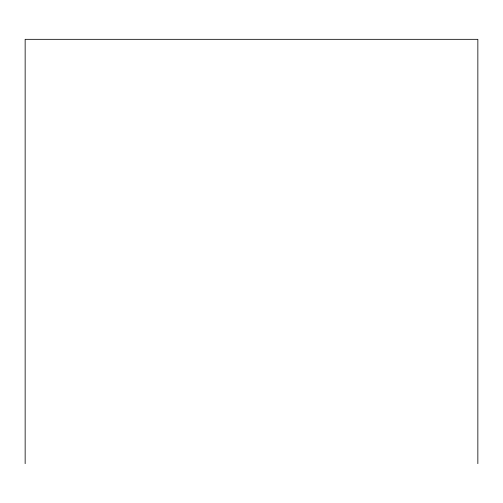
<?xml version="1.0" encoding="UTF-8"?>
<svg xmlns="http://www.w3.org/2000/svg" width="503" height="503" viewBox="0 0 503 503"><rect width="100%" height="100%" fill="white"/><g stroke="black" fill="none" stroke-linecap="round" stroke-linejoin="round"><path stroke-width="0.75" d="M477.85 463.672L477.85 39.328L25.15 39.328L25.15 463.672"/></g></svg>
